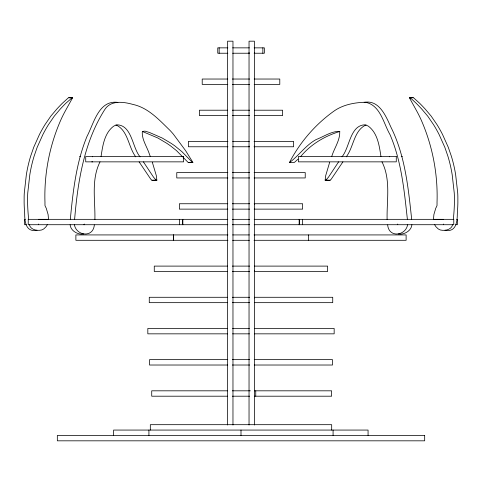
<?xml version="1.0" encoding="UTF-8"?>
<svg xmlns="http://www.w3.org/2000/svg" width="482" height="482" viewBox="0 0 482 482"><rect width="100%" height="100%" fill="white"/><g stroke="black" fill="none" stroke-linecap="round" stroke-linejoin="round"><path stroke-width="0.72" d="M84.302 224.04L84.302 224.714L83.874 224.714M92.646 156.813L92.646 156.475M249.031 53.231L249.037 52.556M249.031 146.769L249.037 146.094M254.412 53.231L254.412 52.556M254.412 146.769L254.412 146.094M254.412 270.812L254.412 271.48L327.639 271.48L327.639 266.106L254.412 266.106M389.36 156.813L389.36 156.475M443.464 224.714L443.464 224.04M94.894 219.539C95.364 200.301 90.996 179.78 100.027 161.856M139.105 161.868L150.782 179.196L151.932 180.292L156.879 180.196L156.307 175.599L152.318 162.217M70.312 219.34C73.017 191.294 76.198 162.603 87.025 136.37C93.894 123.32 98.69 99.798 117.891 102.383M74.62 219.34C77.783 181.624 83.934 142.829 104.341 110.227C110.42 99.834 123.265 101.732 133.002 104.443C148.317 107.763 159.313 120.048 170.128 130.538A130.303 78.06 90 0 1 173.339 134.147L185.6 150.649L192.89 162.392L188.317 162.627L183.293 157.512M453.333 219.672L453.857 213.598A139.057 106.371 -90 0 0 454.412 202.645L454.393 196.529A80.331 61.449 90 0 0 454.237 192.872L452.194 174.779A111.167 85.031 -90 0 0 447.892 156.198L444.814 147.287L439.072 134.46A136.093 104.1 90 0 0 433.535 124.627L427.697 116.114L421.786 109.125A212.14 162.271 90 0 0 416.237 103.317L411.435 98.822L409.477 97.894L416.761 111.083A118.379 90.55 -90 0 1 420.876 119.289C432.487 145.353 438.024 174.098 437.023 202.609A12.695 9.712 -90 0 0 437.047 203.543L436.993 205.675L436.144 207.477A8.242 6.302 -90 0 0 435.752 208.248L433.896 214.532L433.481 219.34L443.464 219.34M407.591 224.714C405.904 235.692 388.799 238.337 387.661 224.907M411.899 224.714C411.501 230.794 404.024 235.005 398.415 233.999M101.057 156.475C102.708 145.841 104.341 133.261 113.499 126.29A25.534 15.297 -90 0 1 117.512 124.832C132.11 125.79 132.273 147.588 140.051 156.843M298.033 159.162L294.418 162.392L289.399 162.627C299.696 142.654 314.903 124.892 333.189 111.667C342.31 104.829 354.083 102.57 365.223 102.232C380.406 104.895 383.443 123.332 389.98 134.556C401.518 161.271 404.235 190.703 407.386 219.34M94.345 224.907C93.207 238.337 76.096 235.692 74.409 224.714M452.664 224.449C451.773 229.715 445 231.047 440.614 230.041A13.845 10.592 90 0 1 438.011 228.739L435.788 226.576L434.68 224.714M37.024 230.269C25.823 232.559 24.648 221.66 24.678 213.598A139.057 106.371 90 0 1 24.124 202.645L24.142 196.529A80.331 61.449 90 0 1 24.299 192.872L26.341 174.779A111.167 85.031 -90 0 1 30.643 156.198L33.722 147.287L39.464 134.46A136.093 104.1 90 0 1 45.001 124.627L50.839 116.114L56.756 109.125A212.14 162.271 90 0 1 62.299 103.317L68.173 98.015L68.842 97.683L72.523 97.894L65.239 111.083A118.379 90.55 90 0 0 61.124 119.289C49.513 145.353 43.976 174.098 44.977 202.609A12.695 9.712 90 0 1 44.953 203.543L45.007 205.675L45.856 207.477A8.242 6.302 -90 0 1 46.248 208.248L48.104 214.532L48.519 219.34L38.536 219.34M329.694 162.211L325.705 175.593L325.133 180.19L330.086 180.286L331.23 179.196L342.907 161.868M331.797 156.295C334.231 148.203 339.955 140.617 339.738 132.008L339.135 131.351C331.026 131.387 323.543 136.749 316.041 139.599C305.618 145.329 298.792 155.752 289.399 162.627M47.32 224.714L46.212 226.576L43.989 228.739A13.845 10.592 90 0 1 41.386 230.041C37 231.047 30.227 229.715 29.336 224.449M341.961 156.843C349.739 147.582 349.902 125.79 364.494 124.832A25.534 15.291 90 0 1 368.513 126.29C377.665 133.255 379.304 145.835 380.949 156.475M346.263 156.843C353.806 146.95 353.752 130.453 366.079 124.91M338.599 161.868L328.483 177.159L325.778 180.286M300.623 156.596C310.86 144.232 324.705 136.081 339.894 131.429M444.976 230.269C456.219 232.565 457.304 221.654 457.322 213.598A139.057 106.371 -90 0 0 457.876 202.645L457.858 196.529A80.331 61.449 90 0 0 457.701 192.872L455.659 174.779A111.167 85.031 -90 0 0 451.357 156.198L448.278 147.287L442.536 134.46A136.093 104.1 90 0 0 436.999 124.627L431.161 116.114L425.245 109.125A212.14 162.271 90 0 0 419.702 103.317L413.827 98.015L413.158 97.683L409.477 97.894M188.317 162.627L192.89 162.392M72.306 97.683L65.763 103.317A212.14 162.271 90 0 0 60.214 109.125L54.303 116.114L48.465 124.627A136.093 104.1 90 0 0 42.928 134.46L37.186 147.287L34.108 156.198A111.167 85.031 -90 0 0 29.806 174.779L27.763 192.872A80.331 61.449 90 0 0 27.607 196.529L27.595 202.645A139.057 106.371 90 0 0 28.143 213.598L28.667 219.672M83.591 233.999C77.976 235.005 70.499 230.794 70.101 224.714M151.932 180.292L156.879 180.196M364.115 102.383C379.232 99.419 386.016 116.313 390.98 127.29C405.229 155.807 408.29 188.107 411.688 219.34M227.847 47.857L217.756 47.857L217.756 53.231L227.847 53.231M232.631 47.857L249.369 47.857M254.153 47.857L264.347 47.857L264.347 53.231L254.153 53.231M232.631 53.231L249.369 53.231M227.817 79.036L202.217 79.036L202.211 84.41L227.817 84.41M232.294 79.036L249.706 79.036M254.183 79.036L279.783 79.036L279.795 84.41L254.183 84.41M232.294 84.41L249.706 84.41M409.694 97.683L413.158 97.683M72.523 97.894L68.842 97.683M227.594 110.209L199.397 110.209L199.397 115.59L227.594 115.59M232.294 110.209L249.706 110.209M254.412 110.209L282.609 110.209L282.609 115.59L254.412 115.59M232.294 115.59L249.706 115.59M227.95 141.389L188.402 141.389L188.402 146.769L227.95 146.769M232.631 141.389L249.369 141.389M254.05 141.389L293.604 141.389L293.604 146.769L254.05 146.769M232.631 146.769L249.369 146.769M79.566 156.475L80.374 156.475M401.627 156.475L402.434 156.475M91.785 161.856L92.646 161.85M227.872 172.568L176.773 172.568L176.773 177.948L227.872 177.948M232.294 172.568L249.706 172.568M254.128 172.568L305.227 172.568L305.227 177.948L254.128 177.948M232.294 177.948L249.706 177.948M325.133 180.19L330.086 180.286M227.817 203.747L179.364 203.747L179.364 209.128L227.817 209.128M232.294 203.747L249.706 203.747M254.183 203.747L302.636 203.747L302.636 209.128L254.183 209.128M232.294 209.128L249.706 209.128M25.371 219.34L24.636 219.34L24.636 224.714L26.305 224.714M227.793 219.34L28.227 219.34L28.227 224.714L227.793 224.714M232.3 219.34L249.706 219.34M254.207 219.34L453.779 219.34L453.779 224.714L254.207 224.714M456.635 219.34L457.37 219.34L457.37 224.714L455.701 224.714M232.3 224.714L249.706 224.714M227.944 234.927L75.879 234.927L75.879 240.301L227.944 240.301M232.631 234.927L249.369 234.927M254.05 234.927L406.121 234.927L406.121 240.301L254.05 240.301M232.631 240.301L249.369 240.301M227.594 266.106L154.27 266.106L154.27 271.48L227.594 271.48M232.294 266.106L249.706 266.106M232.294 271.48L249.706 271.48M227.594 297.286L149.269 297.286L149.269 302.66L227.594 302.66M232.294 297.286L249.706 297.286M232.294 302.66L249.706 302.66M254.412 302.66L332.731 302.66L332.731 297.286L254.412 297.286L254.412 297.954M227.661 328.465L147.823 328.465L147.823 333.839L227.661 333.839M232.529 328.465L249.471 328.465M254.339 328.465L334.165 328.465L334.165 333.839L254.339 333.839M232.529 333.839L249.471 333.839M227.757 359.644L149.528 359.644L149.528 365.019L227.757 365.019M232.294 359.644L249.706 359.644M254.243 359.644L332.496 359.644L332.496 365.019L254.243 365.019M232.294 365.019L249.706 365.019M227.594 390.818L151.722 390.818L151.722 396.198L227.594 396.198M232.294 390.818L250.381 390.818M254.412 390.818L331.628 390.818L331.628 396.198L254.412 396.198M232.294 396.198L249.652 396.198M115.927 124.91C128.26 130.447 128.206 146.95 135.749 156.843M142.678 131.592L157.891 138.015L166.82 143.323A315.487 188.992 90 0 1 170.508 145.865L176.454 150.589L182.823 157.012M192.619 162.627L182.033 151.77L174.815 145.865A315.487 188.992 90 0 0 171.122 143.323L162.193 138.015L149.661 132.55L145.052 131.128L142.889 131.357L142.274 132.014C141.889 139.979 147.215 147.04 149.522 154.487A134.412 80.518 -90 0 1 150.221 156.301M156.24 180.292L153.535 177.165L143.413 161.868M381.979 161.85C391.01 179.774 386.642 200.301 387.112 219.539M254.412 203.747L254.412 204.422M397.704 224.04L397.704 224.714M368.067 435.439L368.067 430.065L113.613 430.065L113.607 435.439M333.08 430.065L333.08 435.439M331.682 430.065L331.682 424.684L150.318 424.684L150.318 430.065M308.625 234.927L308.594 240.301M302.557 219.34L302.557 224.714M299.461 219.34L299.461 224.714M299.153 219.34L299.153 224.714M262.853 47.857L262.853 53.231M255.755 390.818L255.755 396.198M254.412 425.022L254.412 41.181L249.037 41.181L249.037 425.022M241 430.065L241 435.439M232.969 425.022L232.969 41.181L227.594 41.181L227.594 425.022M219.159 47.857L219.159 53.231M182.853 219.34L182.853 224.714M182.545 219.34L182.545 224.714M179.449 219.34L179.449 224.714M173.406 234.927L173.412 240.301M173.375 234.927L173.375 240.301M148.92 430.065L148.92 435.439M38.536 224.04L38.536 224.714M183.594 156.475L85.718 156.475L85.718 161.856L183.594 161.856L183.594 156.475M396.282 156.475L298.406 156.475L298.406 161.856L396.282 161.856L396.282 156.475M424.678 435.439L57.328 435.439L57.328 440.819L424.678 440.819L424.678 435.439"/></g></svg>
